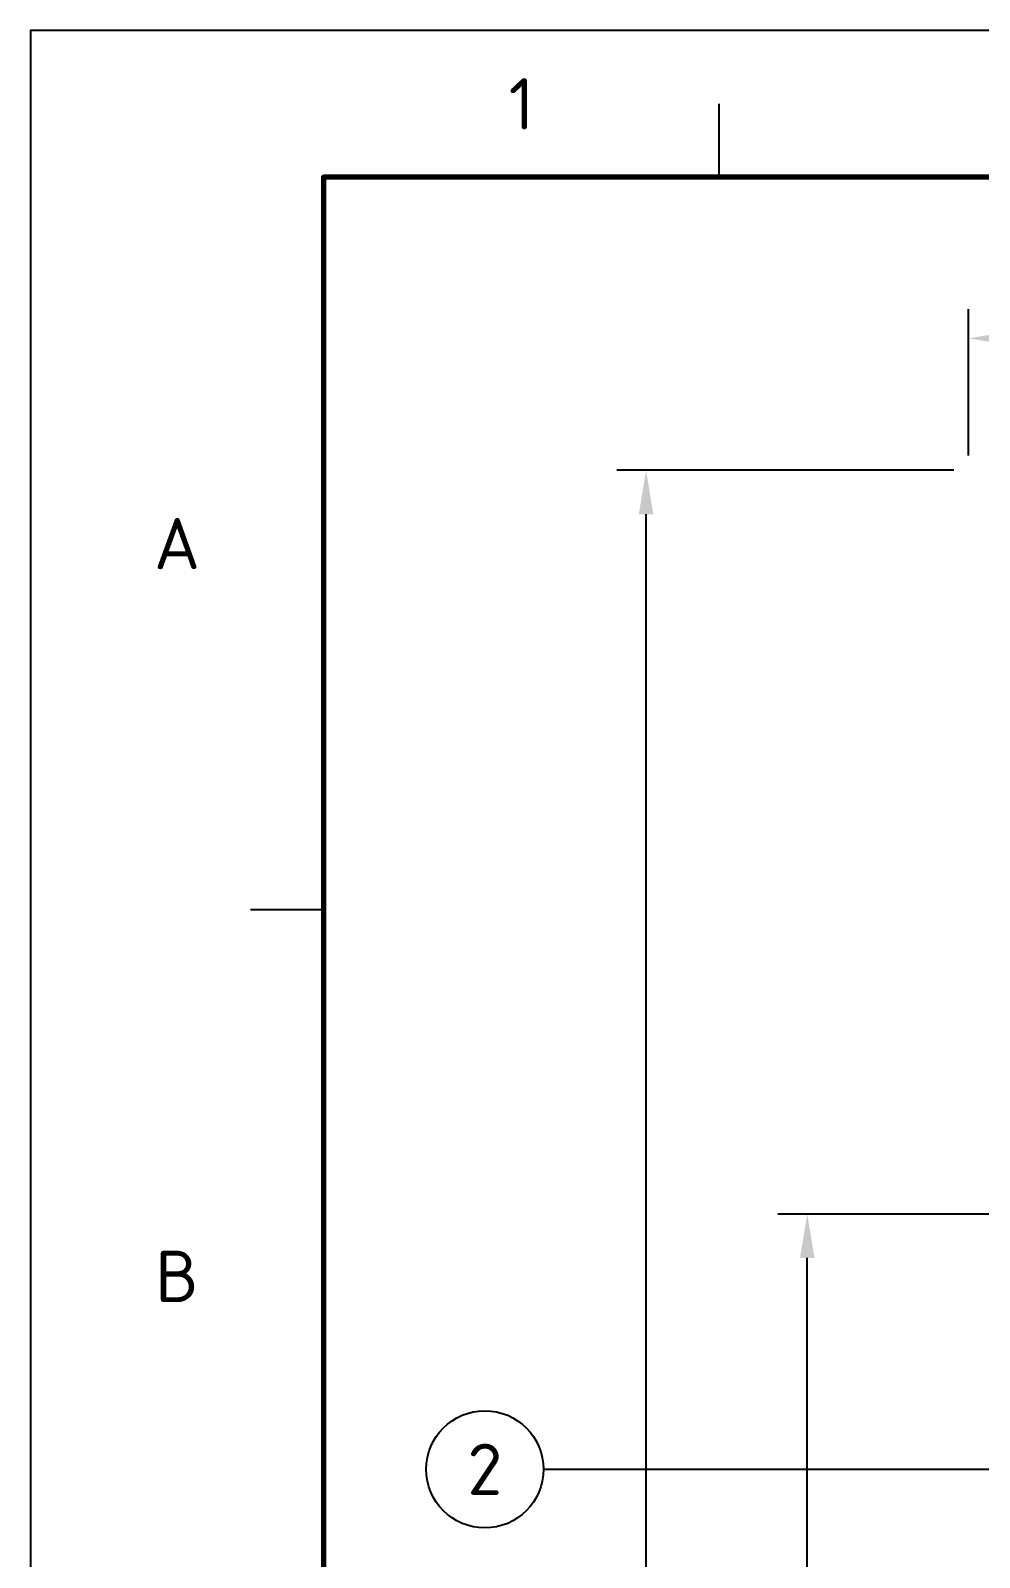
# Model space of a CAD drawing. Header units: millimetres. Extents: x 0 to 594, y 0 to 420.
# Drawn here: x 0 to 64.8, y 315.8 to 420 of the extents above; entities that cross this region are included whole.
import ezdxf
from ezdxf.enums import TextEntityAlignment as Align

# ---------------------------------------------------------------- set-up
doc = ezdxf.new("R2010")
doc.units = ezdxf.units.MM
for name, color, linetype, lineweight in [('04-COTA', 3, 'CONTINUOUS', 25), ('06-TEXTO', 7, 'CONTINUOUS', 25), ('07-RECUADRO', 7, 'CONTINUOUS', 70), ('08-FINA', 5, 'CONTINUOUS', 25)]:
    doc.layers.add(name, color=color, linetype=linetype, lineweight=lineweight)
doc.styles.add('ISO3098', font='isocpeur.ttf')
doc.dimstyles.new('FLAMA-ISO', dxfattribs={"dimtxt": 3.5, "dimasz": 3, "dimexe": 2, "dimexo": 1, "dimgap": 1, "dimtad": 1, "dimdec": 1, "dimtxsty": 'ISO3098', "dimcen": 2.5, "dimclrd": 3, "dimclre": 3, "dimclrt": 3, "dimazin": 3, "dimtfac": 1, "dimtmove": 0, "dimatfit": 3, "dimlwd": 25, "dimlwe": 25})

msp = doc.modelspace()

# ---------------------------------------------------------------- linework, layer by layer
at = {"layer": '07-RECUADRO'}
msp.add_lwpolyline([(20, 10), (584, 10), (584, 410), (20, 410)], close=True, dxfattribs=at)
at = {"layer": '08-FINA'}
for p, q in [((47, 410), (47, 415)), ((20, 360), (15, 360)), ((35, 321.83), (94.05, 321.83))]:
    msp.add_line(p, q, dxfattribs=at)
msp.add_lwpolyline([(0, 0), (594, 0), (594, 420), (0, 420)], close=True, dxfattribs=at)
msp.add_circle((31, 321.83), 4, dxfattribs=at)

# ---------------------------------------------------------------- texts
at = {"layer": '06-TEXTO', "style": 'ISO3098'}
for s, p in [('1', (33.5, 415)), ('A', (10, 385)), ('B', (10, 335)), ('2', (31, 321.83))]:
    msp.add_text(s, height=3.5, dxfattribs=at).set_placement(p, align=Align.MIDDLE_CENTER)

# ---------------------------------------------------------------- dimensions: what is measured, and where the dimension line sits
at = {"layer": '04-COTA'}
msp.add_linear_dim(base=(64, 399), p1=(64, 390), p2=(173.996, 390), dimstyle='FLAMA-ISO', override={"dimlfac": 2}, dxfattribs=at).render()
for base, p1, p2 in [((42, 182.501), (64, 182.501), (64, 390)), ((53, 182.501), (77, 182.501), (105, 339.251))]:
    msp.add_linear_dim(base=base, p1=p1, p2=p2, angle=90, dimstyle='FLAMA-ISO', override={"dimlfac": 2}, dxfattribs=at).render()

doc.saveas('drawing.dxf')
